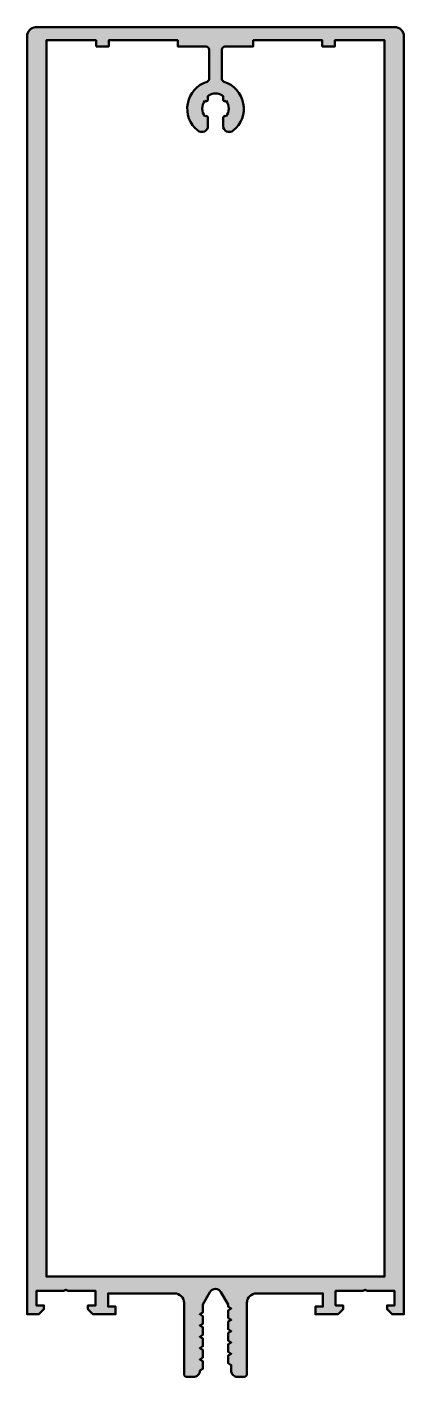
# Model space of a CAD drawing. Extents: x -30 to 30, y -16 to 199.
import ezdxf

# ---------------------------------------------------------------- set-up
doc = ezdxf.new("R2010")
doc.units = 0
doc.layers.add('0S-Alu contour', color=7, linetype='Continuous', lineweight=50)
doc.layers.add('0S-Alu hatch', color=252, linetype='Continuous', lineweight=25)

# ---------------------------------------------------------------- blocks, each defined once
blk = doc.blocks.new('326940__73A9BB47_E07A_4335_ADB3_FB76767302C6_')
at = {"layer": '0S-Alu hatch'}
h = blk.add_hatch(color=256, dxfattribs=at)
edge = h.paths.add_edge_path()
edge.add_arc((-28.49665424631956, 197.5052250234402), 1.503348306692027, 96.12194192982697, 179.8944072067829)
edge.add_line((-30, 197.5079956054687), (-30, -6.000167846679715))
edge.add_line((-30, -6.000167846679715), (-28.10100936889651, -6.000167846679687))
edge.add_line((-28.10100936889651, -6.000167846679687), (-27.30102157592773, -5.200164794921903))
edge.add_line((-27.30102157592773, -5.200164794921903), (-27.30102157592773, -4.600173950195255))
edge.add_line((-27.30102157592773, -4.600173950195255), (-28.49999618530274, -4.600173950195312))
edge.add_line((-28.49999618530274, -4.600173950195312), (-28.49999618530274, -2.2998046875))
edge.add_line((-28.49999618530274, -2.2998046875), (-24.05004501342773, -2.2998046875))
edge.add_ellipse((-23.80102157592773, -2.35432830438026), major_axis=(-0.2549225318052954, 0), ratio=1, start_angle=192.3500084610652, end_angle=347.64999153893484, ccw=False)
edge.add_line((-23.55199813842773, -2.2998046875), (-19.09997940063476, -2.299804687500028))
edge.add_line((-19.09997940063476, -2.299804687500028), (-19.09997940063476, -4.601181030273465))
edge.add_line((-19.09997940063476, -4.601181030273465), (-20.29895401000977, -4.601181030273437))
edge.add_line((-20.29895401000977, -4.601181030273437), (-20.29895401000977, -5.200164794921846))
edge.add_line((-20.29895401000977, -5.200164794921846), (-19.49896621704097, -6.000167846679715))
edge.add_line((-19.49896621704097, -6.000167846679715), (-15.89996719360352, -6.000167846679659))
edge.add_line((-15.89996719360352, -6.000167846679659), (-15.89996719360352, -4.800155639648437))
edge.add_line((-15.89996719360352, -4.800155639648437), (-17.09997940063476, -4.800155639648409))
edge.add_line((-17.09997940063476, -4.800155639648409), (-17.09997940063476, -2.69984436035159))
edge.add_line((-17.09997940063476, -2.69984436035159), (-6.499874114990202, -2.69984436035159))
edge.add_ellipse((-6.499098512830681, -4.199068758192048), major_axis=(-1.499224598463749, 0), ratio=1, start_angle=179.970358855939, end_angle=270.02964114406177, ccw=False)
edge.add_line((-4.999874114990227, -4.199844360351532), (-4.999874114990216, -15.50016784667966))
edge.add_arc((-4.499678485676067, -15.5000382792407), 0.5001956460952854, 180.0148415276057, 269.0686711436283)
edge.add_line((-4.507808685302723, -16.00016784667969), (-3.499874114990145, -16.00016784667969))
edge.add_arc((-3.499874114990067, -15.00016784667977), 0.9999999999999147, 269.9999999999955, 360.8111937522336)
edge.add_line((-2.49997433782417, -14.98601031781987), (-1.99956893920898, -14.69604492187497))
edge.add_line((-1.99956893920898, -14.69604492187497), (-2.000179290771477, -13.48944091796875))
edge.add_line((-2.000179290771477, -13.48944091796875), (-2.49993515014648, -13.20050048828125))
edge.add_line((-2.49993515014648, -13.20050048828125), (-1.999874114990227, -12.91143798828125))
edge.add_line((-1.999874114990227, -12.91143798828125), (-2.000179290771484, -11.68943786621088))
edge.add_line((-2.000179290771484, -11.68943786621088), (-2.499935150146487, -11.40049743652341))
edge.add_line((-2.499935150146487, -11.40049743652341), (-1.99987411499023, -11.11143493652346))
edge.add_line((-1.99987411499023, -11.11143493652346), (-2.000179290771477, -9.888580322265597))
edge.add_line((-2.000179290771477, -9.888580322265597), (-2.49993515014648, -9.600494384765597))
edge.add_line((-2.49993515014648, -9.600494384765597), (-1.999874114990227, -9.311553955078097))
edge.add_line((-1.999874114990227, -9.311553955078097), (-2.000179290771484, -8.088577270507812))
edge.add_line((-2.000179290771484, -8.088577270507812), (-2.499935150146487, -7.800491333007784))
edge.add_line((-2.499935150146487, -7.800491333007784), (-1.99987411499023, -7.511550903320312))
edge.add_line((-1.99987411499023, -7.511550903320312), (-2.000179290771477, -6.28857421875))
edge.add_line((-2.000179290771477, -6.28857421875), (-2.49993515014648, -6.000488281250028))
edge.add_line((-2.49993515014648, -6.000488281250028), (-1.999874114990227, -5.71142578125))
edge.add_line((-1.999874114990227, -5.71142578125), (-2.00017929077148, -4.451217651367187))
edge.add_line((-2.00017929077148, -4.451217651367187), (-0.8788414001464914, -2.504714965820312))
edge.add_ellipse((-0.0024681091308612, -2.986472613478784), major_axis=(-1.000060286324274, 0), ratio=1, start_angle=208.7983609796572, end_angle=331.2016390203429, ccw=False)
edge.add_line((0.873905181884769, -2.504714965820312), (1.997745513916015, -4.451217651367187))
edge.add_line((1.997745513916015, -4.451217651367187), (1.997745513916015, -4.811431884765596))
edge.add_line((1.997745513916015, -4.811431884765596), (2.500186920166001, -5.100494384765596))
edge.add_line((2.500186920166001, -5.100494384765596), (2.000125885009772, -5.388580322265625))
edge.add_line((2.000125885009772, -5.388580322265625), (2.000125885009772, -6.611557006835965))
edge.add_line((2.000125885009772, -6.611557006835965), (2.500186920166036, -6.900497436523437))
edge.add_line((2.500186920166036, -6.900497436523437), (2.000125885009772, -7.188583374023409))
edge.add_line((2.000125885009772, -7.188583374023409), (2.000125885009772, -8.411560058593722))
edge.add_line((2.000125885009772, -8.411560058593722), (2.500186920166008, -8.700500488281278))
edge.add_line((2.500186920166008, -8.700500488281278), (2.000125885009772, -8.988586425781278))
edge.add_line((2.000125885009772, -8.988586425781278), (2.000125885009772, -10.21142578125))
edge.add_line((2.000125885009772, -10.21142578125), (2.500186920166008, -10.50048828124997))
edge.add_line((2.500186920166008, -10.50048828124997), (2.000125885009772, -10.7894287109375))
edge.add_line((2.000125885009772, -10.7894287109375), (2.000125885009772, -12.01142883300781))
edge.add_line((2.000125885009772, -12.01142883300781), (2.500186920166008, -12.30049133300778))
edge.add_line((2.500186920166008, -12.30049133300778), (2.000125885009772, -12.58943176269528))
edge.add_line((2.000125885009772, -12.58943176269528), (2.000125885009772, -13.79603576660159))
edge.add_line((2.000125885009772, -13.79603576660159), (2.497806549072272, -14.10049438476562))
edge.add_line((2.497806549072272, -14.10049438476562), (2.500186920166008, -15.00312805175784))
edge.add_arc((3.499719587902966, -15.00359538048448), 0.9995327769860894, 179.9732115191388, 270.0263513470805)
edge.add_line((3.500179290771483, -16.00312805175781), (4.500240325927755, -16.00312805175781))
edge.add_arc((4.500328374162855, -15.50321609999295), 0.4999119595187293, 269.9899086385216, 360.0100913614867)
edge.add_line((5.000240325927727, -15.50312805175778), (5.000301361083977, -4.199844360351619))
edge.add_ellipse((6.499554298637148, -4.199097297904764), major_axis=(-1.499253123679958, 0), ratio=1, start_angle=-90.028549900168, end_angle=0.028549900156804142, ccw=False)
edge.add_line((6.500301361083984, -2.69984436035159), (17.10040664672853, -2.699844360351619))
edge.add_line((17.10040664672853, -2.699844360351619), (17.10040664672853, -4.800155639648465))
edge.add_line((17.10040664672853, -4.800155639648465), (15.90039443969727, -4.800155639648465))
edge.add_line((15.90039443969727, -4.800155639648465), (15.90039443969727, -6.000167846679687))
edge.add_line((15.90039443969727, -6.000167846679687), (19.49939346313476, -6.000167846679687))
edge.add_line((19.49939346313476, -6.000167846679687), (20.29938125610352, -5.200164794921875))
edge.add_line((20.29938125610352, -5.200164794921875), (20.29938125610352, -4.601181030273437))
edge.add_line((20.29938125610352, -4.601181030273437), (19.10040664672852, -4.601181030273465))
edge.add_line((19.10040664672852, -4.601181030273465), (19.10040664672852, -2.2998046875))
edge.add_line((19.10040664672852, -2.2998046875), (23.55243301391602, -2.2998046875))
edge.add_ellipse((23.80145645141602, -2.354328304380317), major_axis=(-0.2549225318053075, 0), ratio=1, start_angle=192.3500084610777, end_angle=347.64999153892234, ccw=False)
edge.add_line((24.05047988891602, -2.2998046875), (28.50043106079102, -2.2998046875))
edge.add_line((28.50043106079102, -2.2998046875), (28.50043106079102, -4.600173950195312))
edge.add_line((28.50043106079102, -4.600173950195312), (27.30145645141603, -4.600173950195255))
edge.add_line((27.30145645141603, -4.600173950195255), (27.30145645141603, -5.200164794921903))
edge.add_line((27.30145645141603, -5.200164794921903), (28.10144424438475, -6.000167846679687))
edge.add_line((28.10144424438475, -6.000167846679687), (30.00000381469728, -6.000167846679715))
edge.add_line((30.00000381469728, -6.000167846679715), (30.00000381469728, 197.5))
edge.add_arc((28.49997219299886, 197.4999683783016), 1.500031622031721, 0.0012078344554689, 89.99879216555576)
edge.add_line((28.50000381469728, 199), (-28.65697860717773, 199))
edge = h.paths.add_edge_path()
edge.add_line((-19.00000381469726, 195.8999938964844), (-17.00000381469726, 195.8999938964844))
edge.add_line((-17.00000381469726, 195.8999938964844), (-17.00000381469726, 196.8999938964843))
edge.add_line((-17.00000381469726, 196.8999938964843), (-5.999996185302734, 196.8999938964843))
edge.add_line((-5.999996185302734, 196.8999938964843), (-5.999996185302734, 195.8999938964844))
edge.add_line((-5.999996185302734, 195.8999938964844), (-1.49908065795898, 195.8999938964844))
edge.add_ellipse((-1.498898381824243, 195.4001761726191), major_axis=(-0.499817757101962, 0), ratio=1, start_angle=179.9791050771511, end_angle=270.02089492281834, ccw=False)
edge.add_line((-0.9990806579589866, 195.3999938964841), (-0.9990806579589879, 190.7688203756639))
edge.add_ellipse((-1.499080657958987, 190.7688203756639), major_axis=(-0.5, 0), ratio=1, start_angle=107.49078609035729, end_angle=180, ccw=False)
edge.add_arc((0.0036814694171667, 185.9999938964844), 4.499999999999993, 107.4907860903578, 231.0551964059047)
edge.add_arc((-2.196318530582821, 183.2778623787211), 0.9999999999999962, 231.0551964059042, 360)
edge.add_line((-1.196318530582825, 183.2778623787211), (-1.196318530582832, 184.5303000508144))
edge.add_arc((-1.496318530582833, 184.5303000508144), 0.3000000000000007, 0, 130.3192648390398)
edge.add_ellipse((0.0036814694171667, 185.9999938964844), major_axis=(-2.1, 0), ratio=1, start_angle=-36.22322108088861, end_angle=36.223221080887924, ccw=False)
edge.add_arc((-1.496318530582829, 187.4696877421543), 0.3000000000000047, 229.6807351609601, 360)
edge.add_line((-1.196318530582825, 187.4696877421543), (-1.196318530582828, 187.8991294008587))
edge.add_ellipse((-0.8963185305828496, 187.8991294008587), major_axis=(-0.2999999999999794, 0), ratio=1, start_angle=295.2640869754093, end_angle=360, ccw=False)
edge.add_ellipse((-5.72204589844e-05, 185.9999938964843), major_axis=(-2.400000000000051, 0), ratio=1, start_angle=244.6230664748477, end_angle=295.2640869754086, ccw=False)
edge.add_ellipse((0.8999427795410461, 187.8973604925854), major_axis=(-0.2999999999999729, 0), ratio=1, start_angle=180, end_angle=244.6230664748487, ccw=False)
edge.add_line((1.199942779541019, 187.8973604925854), (1.199942779541018, 187.4696877421543))
edge.add_arc((1.499942779541019, 187.4696877421543), 0.3000000000000007, 180, 310.31926483904)
edge.add_ellipse((-5.72204589773e-05, 185.9999938964844), major_axis=(-2.1, 0), ratio=1, start_angle=143.7767789191123, end_angle=216.2232210808886, ccw=False)
edge.add_arc((1.499942779541022, 184.5303000508144), 0.3000000000000011, 49.68073516095871, 180)
edge.add_line((1.199942779541021, 184.5303000508144), (1.199942779541022, 183.2778623787211))
edge.add_arc((2.199942779541011, 183.2778623787211), 0.9999999999999893, 180, 308.9448035940959)
edge.add_arc((-5.72204589915e-05, 185.9999938964844), 4.500000000000003, 308.9448035940955, 432.5306655811444)
edge.add_ellipse((1.500919342040997, 190.7693826790041), major_axis=(-0.4999999999999842, 0), ratio=1, start_angle=0, end_angle=72.53066558114432, ccw=False)
edge.add_line((1.000919342041013, 190.7693826790041), (1.000919342041015, 195.3999938964843))
edge.add_ellipse((1.500986829558499, 195.3999264089669), major_axis=(-0.5000674920714341, 0), ratio=1, start_angle=270.00773245610776, end_angle=359.99226754388303, ccw=False)
edge.add_line((1.500919342041015, 195.8999938964844), (5.999996185302727, 195.8999938964844))
edge.add_line((5.999996185302727, 195.8999938964844), (5.999996185302727, 196.8999938964843))
edge.add_line((5.999996185302727, 196.8999938964843), (17.00000381469728, 196.8999938964843))
edge.add_line((17.00000381469728, 196.8999938964843), (17.00000381469727, 195.8999938964844))
edge.add_line((17.00000381469727, 195.8999938964844), (19.00000381469727, 195.8999938964844))
edge.add_line((19.00000381469727, 195.8999938964844), (19.00000381469727, 196.8999938964843))
edge.add_line((19.00000381469727, 196.8999938964843), (26.89990615844727, 196.8999938964843))
edge.add_line((26.89990615844727, 196.8999938964843), (26.89990615844728, -0.0001678466796875))
edge.add_line((26.89990615844728, -0.0001678466796875), (-26.90002059936523, -0.0001678466796875))
edge.add_line((-26.90002059936523, -0.0001678466796875), (-26.90002059936523, 196.8999938964843))
edge.add_line((-26.90002059936523, 196.8999938964843), (-19.00000381469726, 196.8999938964843))
edge.add_line((-19.00000381469726, 196.8999938964843), (-19.00000381469726, 195.8999938964844))
at = {"layer": '0S-Alu contour', "color": 7}
for points in [[(28.50000381469728, 199), (-28.65697860717773, 199)], [(-30, 197.5079956054687), (-30, -6.000167846679715), (-28.10100936889651, -6.000167846679687), (-27.30102157592773, -5.200164794921903), (-27.30102157592773, -4.600173950195255), (-28.49999618530274, -4.600173950195312), (-28.49999618530274, -2.2998046875), (-24.05004501342773, -2.2998046875)], [(1.500919342041015, 195.8999938964844), (5.999996185302727, 195.8999938964844), (5.999996185302727, 196.8999938964843), (17.00000381469728, 196.8999938964843), (17.00000381469727, 195.8999938964844), (19.00000381469727, 195.8999938964844), (19.00000381469727, 196.8999938964843), (26.89990615844727, 196.8999938964843), (26.89990615844728, -0.0001678466796875), (-26.90002059936523, -0.0001678466796875), (-26.90002059936523, 196.8999938964843), (-19.00000381469726, 196.8999938964843), (-19.00000381469726, 195.8999938964844)], [(-19.00000381469726, 195.8999938964844), (-17.00000381469726, 195.8999938964844), (-17.00000381469726, 196.8999938964843), (-5.999996185302734, 196.8999938964843), (-5.999996185302734, 195.8999938964844), (-1.49908065795898, 195.8999938964844)], [(24.05047988891602, -2.2998046875), (28.50043106079102, -2.2998046875), (28.50043106079102, -4.600173950195312), (27.30145645141603, -4.600173950195255), (27.30145645141603, -5.200164794921903), (28.10144424438475, -6.000167846679687), (30.00000381469728, -6.000167846679715), (30.00000381469728, 197.5)], [(-0.9990806579589866, 195.3999938964841), (-0.9990806579589879, 190.7688203756639)], [(1.000919342041013, 190.7693826790041), (1.000919342041015, 195.3999938964843)], [(-1.196318530582825, 187.4696877421543), (-1.196318530582828, 187.8991294008587)], [(1.199942779541019, 187.8973604925854), (1.199942779541018, 187.4696877421543)], [(-1.196318530582825, 183.2778623787211), (-1.196318530582832, 184.5303000508144)], [(1.199942779541021, 184.5303000508144), (1.199942779541022, 183.2778623787211)], [(-23.55199813842773, -2.2998046875), (-19.09997940063476, -2.299804687500028), (-19.09997940063476, -4.601181030273465), (-20.29895401000977, -4.601181030273437), (-20.29895401000977, -5.200164794921846), (-19.49896621704097, -6.000167846679715), (-15.89996719360352, -6.000167846679659), (-15.89996719360352, -4.800155639648437), (-17.09997940063476, -4.800155639648409), (-17.09997940063476, -2.69984436035159), (-6.499874114990202, -2.69984436035159)], [(-4.999874114990227, -4.199844360351532), (-4.999874114990216, -15.50016784667966)], [(-2.49997433782417, -14.98601031781987), (-1.99956893920898, -14.69604492187497), (-2.000179290771477, -13.48944091796875), (-2.49993515014648, -13.20050048828125), (-1.999874114990227, -12.91143798828125), (-2.000179290771484, -11.68943786621088), (-2.499935150146487, -11.40049743652341), (-1.99987411499023, -11.11143493652346), (-2.000179290771477, -9.888580322265597), (-2.49993515014648, -9.600494384765597), (-1.999874114990227, -9.311553955078097), (-2.000179290771484, -8.088577270507812), (-2.499935150146487, -7.800491333007784), (-1.99987411499023, -7.511550903320312), (-2.000179290771477, -6.28857421875), (-2.49993515014648, -6.000488281250028), (-1.999874114990227, -5.71142578125), (-2.00017929077148, -4.451217651367187), (-0.8788414001464914, -2.504714965820312)], [(0.873905181884769, -2.504714965820312), (1.997745513916015, -4.451217651367187), (1.997745513916015, -4.811431884765596), (2.500186920166001, -5.100494384765596), (2.000125885009772, -5.388580322265625), (2.000125885009772, -6.611557006835965), (2.500186920166036, -6.900497436523437), (2.000125885009772, -7.188583374023409), (2.000125885009772, -8.411560058593722), (2.500186920166008, -8.700500488281278), (2.000125885009772, -8.988586425781278), (2.000125885009772, -10.21142578125), (2.500186920166008, -10.50048828124997), (2.000125885009772, -10.7894287109375), (2.000125885009772, -12.01142883300781), (2.500186920166008, -12.30049133300778), (2.000125885009772, -12.58943176269528), (2.000125885009772, -13.79603576660159), (2.497806549072272, -14.10049438476562), (2.500186920166008, -15.00312805175784)], [(5.000240325927727, -15.50312805175778), (5.000301361083977, -4.199844360351619)], [(6.500301361083984, -2.69984436035159), (17.10040664672853, -2.699844360351619), (17.10040664672853, -4.800155639648465), (15.90039443969727, -4.800155639648465), (15.90039443969727, -6.000167846679687), (19.49939346313476, -6.000167846679687), (20.29938125610352, -5.200164794921875), (20.29938125610352, -4.601181030273437), (19.10040664672852, -4.601181030273465), (19.10040664672852, -2.2998046875), (23.55243301391602, -2.2998046875)], [(-4.507808685302723, -16.00016784667969), (-3.499874114990145, -16.00016784667969)], [(3.500179290771483, -16.00312805175781), (4.500240325927755, -16.00312805175781)]]:
    blk.add_lwpolyline(points, dxfattribs=at)
for centre, radius, start, end in [((-28.49665424631956, 197.5052250234402), 1.503348306692027, 96.12194192982697, 179.8944072067829), ((28.49997219299886, 197.4999683783016), 1.500031622031721, 0.0012078344554689, 89.99879216555576), ((0.0036814694171667, 185.9999938964844), 4.499999999999993, 107.4907860903578, 231.0551964059047), ((-5.72204589915e-05, 185.9999938964844), 4.500000000000003, 308.9448035940955, 72.53066558114442), ((-1.496318530582829, 187.4696877421543), 0.3000000000000047, 229.6807351609601, 0), ((1.499942779541019, 187.4696877421543), 0.3000000000000007, 180, 310.31926483904), ((-2.196318530582821, 183.2778623787211), 0.9999999999999962, 231.0551964059042, 0), ((-1.496318530582833, 184.5303000508144), 0.3000000000000007, 0, 130.3192648390398), ((1.499942779541022, 184.5303000508144), 0.3000000000000011, 49.68073516095871, 180), ((2.199942779541011, 183.2778623787211), 0.9999999999999893, 180, 308.9448035940959), ((-3.499874114990067, -15.00016784667977), 0.9999999999999147, 269.9999999999955, 0.8111937522335647), ((3.499719587902966, -15.00359538048448), 0.9995327769860894, 179.9732115191388, 270.0263513470805), ((-4.499678485676067, -15.5000382792407), 0.5001956460952854, 180.0148415276057, 269.0686711436283), ((4.500328374162855, -15.50321609999295), 0.4999119595187293, 269.9899086385216, 0.0100913614866932)]:
    blk.add_arc(centre, radius, start, end, dxfattribs=at)
at = {"layer": '0S-Alu contour', "color": 7, "extrusion": (0, 0, -1)}
for centre, radius, start, end in [((1.498898381824243, 195.4001761726191), 0.499817757101962, 89.97910507718167, 180.020894922849), ((-1.500986829558499, 195.3999264089669), 0.5000674920714341, 0.0077324561169704, 89.99226754389223), ((1.499080657958987, 190.7688203756639), 0.5, 180, 252.5092139096427), ((-1.500919342040997, 190.7693826790041), 0.4999999999999842, 287.4693344188557, 0), ((-0.0036814694171667, 185.9999938964844), 2.1, 323.7767789191121, 36.22322108088865), ((0.8963185305828496, 187.8991294008587), 0.2999999999999794, 0, 64.73591302459064), ((5.72204589844e-05, 185.9999938964843), 2.400000000000051, 64.73591302459143, 115.3769335251523), ((-0.8999427795410461, 187.8973604925854), 0.2999999999999729, 115.3769335251513, 180), ((5.72204589773e-05, 185.9999938964844), 2.1, 143.7767789191114, 216.2232210808877), ((23.80102157592773, -2.35432830438026), 0.2549225318052954, 12.35000846106518, 167.6499915389348), ((0.0024681091308612, -2.986472613478784), 1.000060286324274, 28.79836097965713, 151.2016390203428), ((-23.80145645141602, -2.354328304380317), 0.2549225318053075, 12.35000846107767, 167.6499915389223), ((6.499098512830681, -4.199068758192048), 1.499224598463749, 89.97035885593824, 180.0296411440612), ((-6.499554298637148, -4.199097297904764), 1.499253123679958, 359.9714500998432, 90.02854990016804)]:
    blk.add_arc(centre, radius, start, end, dxfattribs=at)
blk = doc.blocks.new('326940__44EE12BC_DDD1_4151_93BB_A2176B0126B8_')
at = {"layer": '0S-Alu contour', "color": 7}
blk.add_blockref('326940__73A9BB47_E07A_4335_ADB3_FB76767302C6_', (0, 0), dxfattribs=at)

msp = doc.modelspace()

# ---------------------------------------------------------------- block references
at = {"layer": '0S-Alu contour', "color": 7}
msp.add_blockref('326940__44EE12BC_DDD1_4151_93BB_A2176B0126B8_', (0, 0), dxfattribs=at)

doc.saveas('drawing.dxf')
